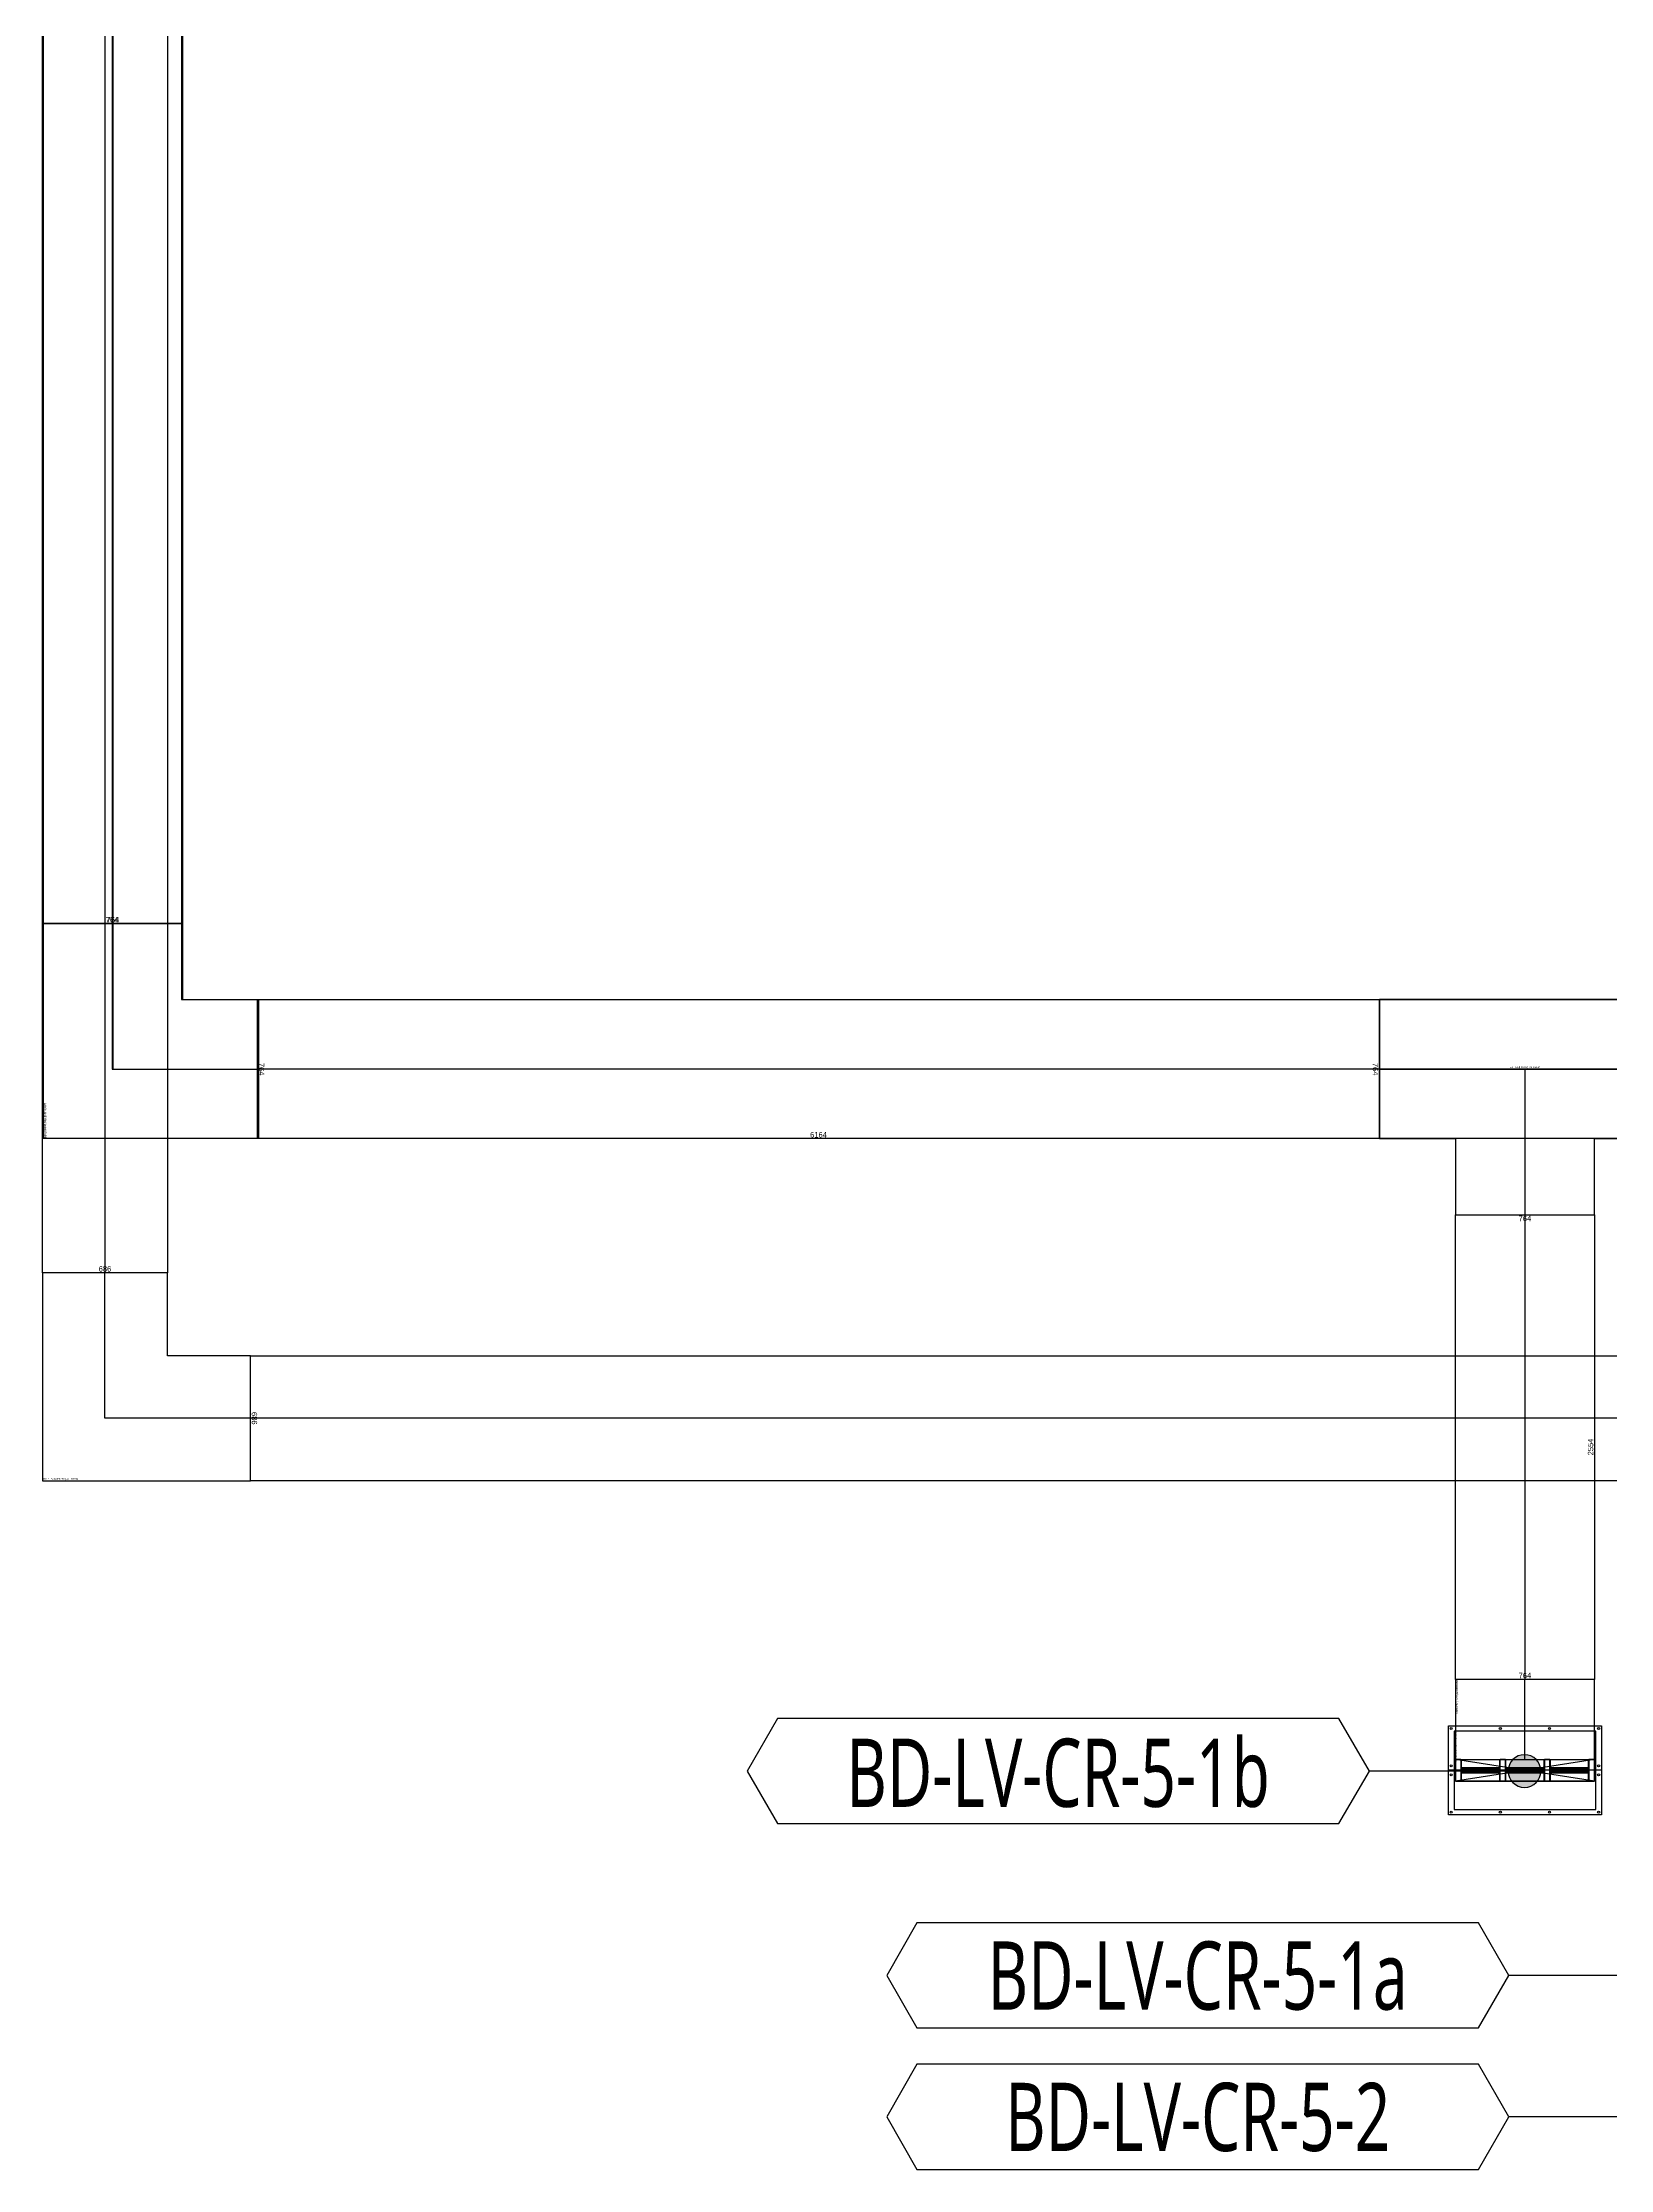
# Model space of a CAD drawing. Header units: millimetres. Extents: x 84228 to 374549, y -351975 to 847575.
# Drawn here: x 277830 to 286446, y 741656 to 753347 of the extents above; entities that cross this region are included whole.
import ezdxf
from ezdxf.enums import TextEntityAlignment as Align

# ---------------------------------------------------------------- set-up
doc = ezdxf.new("R2010")
doc.units = ezdxf.units.MM
doc.header["$LTSCALE"] = 150
doc.layers.get('Defpoints').update_dxf_attribs({"color": 150})
for name, color, linetype in [('-----27 Bus Duct_LV_380-220V_LOAD BANK', 7, 'Continuous'), ('-----27 Bus Duct_LV_380-220V_UT', 41, 'Continuous'), ('-----27 Bus Duct_LV_380-220V_UT B', 71, 'Continuous'), ('-----99 Cable Schedule', 2, 'Continuous')]:
    doc.layers.add(name, color=color, linetype=linetype)
doc.styles.add('DH', font='malgun.ttf')
doc.styles.add('ELEC', font='Dotum.ttf')
doc.styles.get("Standard").update_dxf_attribs({"font": 'Dotum.ttf'})
doc.dimstyles.new('전기통신참고용-치수', dxfattribs={"dimscale": 15, "dimtxt": 2, "dimasz": 0, "dimexe": 0, "dimexo": 0, "dimgap": 0.4, "dimtad": 4, "dimdec": 0, "dimzin": 0, "dimdsep": 46, "dimtxsty": 'Standard', "dimblk": 'NONE', "dimcen": 0, "dimse1": 1, "dimse2": 1, "dimsd1": 1, "dimsd2": 1, "dimclrd": 8, "dimclre": 8, "dimclrt": 8, "dimadec": 0, "dimazin": 0, "dimtfac": 1, "dimtdec": 0, "dimtix": 1, "dimtmove": 2, "dimatfit": 0, "dimldrblk": 'NONE', "dimfxl": 2, "dimtolj": 1, "dimtzin": 0, "dimarcsym": 0})

# ---------------------------------------------------------------- blocks, each defined once
blk = doc.blocks.new('*D462')
at = {"layer": 'Defpoints', "color": 0, "transparency": 16777216}
for p in [(0, 12395), (764, 12395), (764, 12395)]:
    blk.add_point(p, dxfattribs=at)
at = {"color": 0, "transparency": 16777216, "insert": (382, 12374), "char_height": 30, "attachment_point": 5}
blk.add_mtext('\\A1;{\\C0;764}', dxfattribs=at)
blk = doc.blocks.new('_None')
blk = doc.blocks.new('*D463')
at = {"layer": 'Defpoints', "color": 0, "transparency": 16777216}
for p in [(764, 12395), (764, 12395), (764, 1086)]:
    blk.add_point(p, dxfattribs=at)
at = {"color": 0, "transparency": 16777216, "insert": (743, 6740), "char_height": 30, "attachment_point": 5, "rotation": 90}
blk.add_mtext('\\A1;{\\C0;11309}', dxfattribs=at)
blk = doc.blocks.new('*D464')
at = {"layer": 'Defpoints', "color": 0, "transparency": 16777216}
for p in [(0, 1086), (764, 1086), (764, 1086)]:
    blk.add_point(p, dxfattribs=at)
at = {"color": 0, "transparency": 16777216, "insert": (382, 1107), "char_height": 30, "attachment_point": 5}
blk.add_mtext('\\A1;{\\C0;764}', dxfattribs=at)
blk = doc.blocks.new('*U15')
at = {"color": 0}
blk.add_lwpolyline([(-382, -382), (800, -382), (800, 382), (382, 382), (382, 800), (-382, 800)], close=True, dxfattribs=at)
at = {"color": 1}
blk.add_lwpolyline([(800, 0), (0, 0), (0, 800)], dxfattribs=at)
at = {"color": 0, "style": 'ELEC'}
blk.add_text('BD ELBOW(HORIZ)-AL 6300A', height=10, dxfattribs=at).set_placement((-377, -372), align=Align.MIDDLE_LEFT)
blk = doc.blocks.new('*D467')
at = {"layer": 'Defpoints', "color": 0, "transparency": 16777216}
for p in [(764, 30485), (764, 30485), (764, 1445)]:
    blk.add_point(p, dxfattribs=at)
at = {"color": 0, "transparency": 16777216, "insert": (743, 15965), "char_height": 30, "attachment_point": 5, "rotation": 90}
blk.add_mtext('\\A1;{\\C0;29040}', dxfattribs=at)
blk = doc.blocks.new('*D468')
at = {"layer": 'Defpoints', "color": 0, "transparency": 16777216}
for p in [(0, 1445), (764, 1445), (764, 1445)]:
    blk.add_point(p, dxfattribs=at)
at = {"color": 0, "transparency": 16777216, "insert": (382, 1466), "char_height": 30, "attachment_point": 5}
blk.add_mtext('\\A1;{\\C0;764}', dxfattribs=at)
blk = doc.blocks.new('*D107')
at = {"layer": 'Defpoints', "color": 0, "transparency": 16777216}
for p in [(0, 11670), (764, 11670), (764, 11670)]:
    blk.add_point(p, dxfattribs=at)
at = {"color": 0, "transparency": 16777216, "insert": (382, 11649), "char_height": 30, "attachment_point": 5}
blk.add_mtext('\\A1;{\\C0;764}', dxfattribs=at)
blk = doc.blocks.new('*D108')
at = {"layer": 'Defpoints', "color": 0, "transparency": 16777216}
for p in [(764, 11670), (764, 11670), (764, -3621)]:
    blk.add_point(p, dxfattribs=at)
at = {"color": 0, "transparency": 16777216, "insert": (743, 4024), "char_height": 30, "attachment_point": 5, "rotation": 90}
blk.add_mtext('\\A1;{\\C0;15291}', dxfattribs=at)
blk = doc.blocks.new('*D109')
at = {"layer": 'Defpoints', "color": 0, "transparency": 16777216}
for p in [(0, -3621), (764, -3621), (764, -3621)]:
    blk.add_point(p, dxfattribs=at)
at = {"color": 0, "transparency": 16777216, "insert": (382, -3600), "char_height": 30, "attachment_point": 5}
blk.add_mtext('\\A1;{\\C0;764}', dxfattribs=at)
blk = doc.blocks.new('*D662')
at = {"layer": 'Defpoints', "color": 0, "transparency": 16777216}
for p in [(0, 8964), (764, 8964), (764, 8964)]:
    blk.add_point(p, dxfattribs=at)
at = {"color": 0, "transparency": 16777216, "insert": (382, 8942), "char_height": 30, "attachment_point": 5}
blk.add_mtext('\\A1;{\\C0;764}', dxfattribs=at)
blk = doc.blocks.new('*D663')
at = {"layer": 'Defpoints', "color": 0, "transparency": 16777216}
for p in [(764, 8964), (764, 8964), (764, 2800)]:
    blk.add_point(p, dxfattribs=at)
at = {"color": 0, "transparency": 16777216, "insert": (743, 5882), "char_height": 30, "attachment_point": 5, "rotation": 90}
blk.add_mtext('\\A1;{\\C0;6164}', dxfattribs=at)
blk = doc.blocks.new('*D664')
at = {"layer": 'Defpoints', "color": 0, "transparency": 16777216}
for p in [(0, 2800), (764, 2800), (764, 2800)]:
    blk.add_point(p, dxfattribs=at)
at = {"color": 0, "transparency": 16777216, "insert": (382, 2821), "char_height": 30, "attachment_point": 5}
blk.add_mtext('\\A1;{\\C0;764}', dxfattribs=at)
blk = doc.blocks.new('*D598')
at = {"layer": 'Defpoints', "color": 0, "transparency": 16777216}
for p in [(0, 9793), (686, 9793), (686, 9793)]:
    blk.add_point(p, dxfattribs=at)
at = {"color": 0, "transparency": 16777216, "insert": (343, 9772), "char_height": 30, "attachment_point": 5}
blk.add_mtext('\\A1;{\\C0;686}', dxfattribs=at)
blk = doc.blocks.new('*D599')
at = {"layer": 'Defpoints', "color": 0, "transparency": 16777216}
for p in [(686, 9793), (686, 9793), (686, -6330)]:
    blk.add_point(p, dxfattribs=at)
at = {"color": 0, "transparency": 16777216, "insert": (665, 1731), "char_height": 30, "attachment_point": 5, "rotation": 90}
blk.add_mtext('\\A1;{\\C0;16123}', dxfattribs=at)
blk = doc.blocks.new('*D600')
at = {"layer": 'Defpoints', "color": 0, "transparency": 16777216}
for p in [(0, -6330), (686, -6330), (686, -6330)]:
    blk.add_point(p, dxfattribs=at)
at = {"color": 0, "transparency": 16777216, "insert": (343, -6309), "char_height": 30, "attachment_point": 5}
blk.add_mtext('\\A1;{\\C0;686}', dxfattribs=at)
blk = doc.blocks.new('*U74')
at = {"color": 0}
blk.add_lwpolyline([(-343, -343), (800, -343), (800, 343), (343, 343), (343, 800), (-343, 800)], close=True, dxfattribs=at)
at = {"color": 1}
blk.add_lwpolyline([(800, 0), (0, 0), (0, 800)], dxfattribs=at)
at = {"color": 0, "style": 'ELEC'}
blk.add_text('BD ELBOW(HORIZ)-AL 5000A', height=10, dxfattribs=at).set_placement((-338, -333), align=Align.MIDDLE_LEFT)
blk = doc.blocks.new('*D595')
at = {"layer": 'Defpoints', "color": 0, "transparency": 16777216}
for p in [(686, 9979), (686, 9979), (686, -24216)]:
    blk.add_point(p, dxfattribs=at)
at = {"color": 0, "transparency": 16777216, "insert": (665, -7118), "char_height": 30, "attachment_point": 5, "rotation": 90}
blk.add_mtext('\\A1;{\\C0;34196}', dxfattribs=at)
blk = doc.blocks.new('*D596')
at = {"layer": 'Defpoints', "color": 0, "transparency": 16777216}
for p in [(0, -24216), (686, -24216), (686, -24216)]:
    blk.add_point(p, dxfattribs=at)
at = {"color": 0, "transparency": 16777216, "insert": (343, -24195), "char_height": 30, "attachment_point": 5}
blk.add_mtext('\\A1;{\\C0;686}', dxfattribs=at)
blk = doc.blocks.new('*D646')
at = {"layer": 'Defpoints', "color": 0, "transparency": 16777216}
for p in [(0, 7699), (764, 7699), (764, 7699)]:
    blk.add_point(p, dxfattribs=at)
at = {"color": 0, "transparency": 16777216, "insert": (382, 7678), "char_height": 30, "attachment_point": 5}
blk.add_mtext('\\A1;{\\C0;764}', dxfattribs=at)
blk = doc.blocks.new('*D647')
at = {"layer": 'Defpoints', "color": 0, "transparency": 16777216}
for p in [(764, 7699), (764, 7699), (764, 5145)]:
    blk.add_point(p, dxfattribs=at)
at = {"color": 0, "transparency": 16777216, "insert": (743, 6422), "char_height": 30, "attachment_point": 5, "rotation": 90}
blk.add_mtext('\\A1;{\\C0;2554}', dxfattribs=at)
blk = doc.blocks.new('*D648')
at = {"layer": 'Defpoints', "color": 0, "transparency": 16777216}
for p in [(0, 5145), (764, 5145), (764, 5145)]:
    blk.add_point(p, dxfattribs=at)
at = {"color": 0, "transparency": 16777216, "insert": (382, 5166), "char_height": 30, "attachment_point": 5}
blk.add_mtext('\\A1;{\\C0;764}', dxfattribs=at)
blk = doc.blocks.new('*U5')
at = {"color": 1}
for p, q in [((60, 382), (-60, -382)), ((-60, 382), (60, -382))]:
    blk.add_line(p, q, dxfattribs=at)
at = {"color": 0}
blk.add_line((0, 420.5), (0, -420.5), dxfattribs=at)
for points in [[(245, -420.5), (-245, -420.5), (-245, 420.5), (245, 420.5)], [(-215, -389.5), (215, -389.5), (215, 389.5), (-215, 389.5)]]:
    blk.add_lwpolyline(points, close=True, dxfattribs=at)
at = {"color": 1}
blk.add_lwpolyline([(60, -382), (-60, -382), (-60, 382), (60, 382)], close=True, dxfattribs=at)
for points in [[(-60, 136, -0.41421356), (-58, 138), (-17.2, 138, 0.41421356), (-16.2, 139), (-16.2, 349, 0.41421356), (-17.2, 350), (-58, 350, -0.41421356), (-60, 352), (-60, 382, -0.41421356), (-59, 381), (-59, 352, 0.41421356), (-58, 351), (58, 351, 0.41421356), (59, 352), (59, 381, -0.41421356), (60, 382), (60, 352, -0.41421356), (58, 350), (17.2, 350, 0.41421356), (16.2, 349), (16.2, 139, 0.41421356), (17.2, 138), (58, 138, -0.41421356), (60, 136), (60, 124, -0.41421356), (59, 125), (59, 136, 0.41421356), (58, 137), (-58, 137, 0.41421356), (-59, 136), (-59, 125, -0.41421356), (-60, 124), (-60, 124), (-60, 124), (-60, 124)], [(-15.2, 139), (-15.2, 349, -0.41421356), (-14.2, 350), (14.2, 350, -0.41421356), (15.2, 349), (15.2, 139, -0.41421356), (14.2, 138), (-14.2, 138, -0.41421356)], [(-14.2, 140), (-14.2, 348, -0.41421356), (-13.2, 349), (-8.85, 349, -0.41421356), (-7.85, 348), (-7.85, 140, -0.41421356), (-8.85, 139), (-13.2, 139, -0.41421356)], [(-6.85, 140), (-6.85, 348, -0.41421356), (-5.85, 349), (-1.5, 349, -0.41421356), (-0.5, 348), (-0.5, 140, -0.41421356), (-1.5, 139), (-5.85, 139, -0.41421356)], [(0.5, 140), (0.5, 348, -0.41421356), (1.5, 349), (5.85, 349, -0.41421356), (6.85, 348), (6.85, 140, -0.41421356), (5.85, 139), (1.5, 139, -0.41421356)], [(7.85, 140), (7.85, 348, -0.41421356), (8.85, 349), (13.2, 349, -0.41421356), (14.2, 348), (14.2, 140, -0.41421356), (13.2, 139), (8.85, 139, -0.41421356)], [(-60, -108, -0.41421356), (-58, -106), (-17.2, -106, 0.41421356), (-16.2, -105), (-16.2, 105, 0.41421356), (-17.2, 106), (-58, 106, -0.41421356), (-60, 108), (-60, 122, -0.41421356), (-59, 121), (-59, 108, 0.41421356), (-58, 107), (58, 107, 0.41421356), (59, 108), (59, 121, -0.41421356), (60, 122), (60, 108, -0.41421356), (58, 106), (17.2, 106, 0.41421356), (16.2, 105), (16.2, -105, 0.41421356), (17.2, -106), (58, -106, -0.41421356), (60, -108), (60, -121, -0.41421356), (59, -120), (59, -108, 0.41421356), (58, -107), (-58, -107, 0.41421356), (-59, -108), (-59, -120, -0.41421356), (-60, -121), (-60, -121), (-60, -121), (-60, -121)], [(-15.2, -105), (-15.2, 105, -0.41421356), (-14.2, 106), (14.2, 106, -0.41421356), (15.2, 105), (15.2, -105, -0.41421356), (14.2, -106), (-14.2, -106, -0.41421356)], [(-14.2, -104), (-14.2, 104, -0.41421356), (-13.2, 105), (-8.85, 105, -0.41421356), (-7.85, 104), (-7.85, -104, -0.41421356), (-8.85, -105), (-13.2, -105, -0.41421356)], [(-6.85, -104), (-6.85, 104, -0.41421356), (-5.85, 105), (-1.5, 105, -0.41421356), (-0.5, 104), (-0.5, -104, -0.41421356), (-1.5, -105), (-5.85, -105, -0.41421356)], [(0.5, -104), (0.5, 104, -0.41421356), (1.5, 105), (5.85, 105, -0.41421356), (6.85, 104), (6.85, -104, -0.41421356), (5.85, -105), (1.5, -105, -0.41421356)], [(7.85, -104), (7.85, 104, -0.41421356), (8.85, 105), (13.2, 105, -0.41421356), (14.2, 104), (14.2, -104, -0.41421356), (13.2, -105), (8.85, -105, -0.41421356)], [(-60, -352, -0.41421356), (-58, -350), (-17.2, -350, 0.41421356), (-16.2, -349), (-16.2, -139, 0.41421356), (-17.2, -138), (-58, -138, -0.41421356), (-60, -136), (-60, -123, -0.41421356), (-59, -124), (-59, -136, 0.41421356), (-58, -137), (58, -137, 0.41421356), (59, -136), (59, -124, -0.41421356), (60, -123), (60, -136, -0.41421356), (58, -138), (17.2, -138, 0.41421356), (16.2, -139), (16.2, -349, 0.41421356), (17.2, -350), (58, -350, -0.41421356), (60, -352), (60, -382, -0.41421356), (59, -381), (59, -352, 0.41421356), (58, -351), (-58, -351, 0.41421356), (-59, -352), (-59, -381, -0.41421356), (-60, -382), (-60, -382), (-60, -382), (-60, -382)], [(-15.2, -349), (-15.2, -139, -0.41421356), (-14.2, -138), (14.2, -138, -0.41421356), (15.2, -139), (15.2, -349, -0.41421356), (14.2, -350), (-14.2, -350, -0.41421356)], [(-14.2, -348), (-14.2, -140, -0.41421356), (-13.2, -139), (-8.85, -139, -0.41421356), (-7.85, -140), (-7.85, -348, -0.41421356), (-8.85, -349), (-13.2, -349, -0.41421356)], [(-6.85, -348), (-6.85, -140, -0.41421356), (-5.85, -139), (-1.5, -139, -0.41421356), (-0.5, -140), (-0.5, -348, -0.41421356), (-1.5, -349), (-5.85, -349, -0.41421356)], [(0.5, -348), (0.5, -140, -0.41421356), (1.5, -139), (5.85, -139, -0.41421356), (6.85, -140), (6.85, -348, -0.41421356), (5.85, -349), (1.5, -349, -0.41421356)], [(7.85, -348), (7.85, -140, -0.41421356), (8.85, -139), (13.2, -139, -0.41421356), (14.2, -140), (14.2, -348, -0.41421356), (13.2, -349), (8.85, -349, -0.41421356)]]:
    blk.add_lwpolyline(points, format="xyb", close=True, dxfattribs=at)
at = {"color": 0}
for centre in [(-230, 405), (-25, 405), (25, 405), (230, 405), (-230, 135), (230, 135), (-230, -135), (230, -135), (-230, -405), (-25, -405), (25, -405), (230, -405)]:
    blk.add_circle(centre, 6, dxfattribs=at)
at = {"color": 0, "style": 'ELEC'}
blk.add_text('BD Flanged End-AL 6300A', height=10, dxfattribs=at).set_placement((-210, -379.5), align=Align.MIDDLE_LEFT)
blk = doc.blocks.new('*U7')
at = {"color": 1}
for p, q in [((340, 382), (220, -382)), ((220, 382), (340, -382))]:
    blk.add_line(p, q, dxfattribs=at)
at = {"color": 0}
blk.add_lwpolyline([(-220, -382), (220, -382), (220, 382), (-220, 382)], close=True, dxfattribs=at)
blk.add_lwpolyline([(220, -382), (340, -382), (340, 382), (220, 382)], dxfattribs=at)
at = {"color": 1}
for points in [[(220, 136, -0.41421356), (222, 138), (262.8, 138, 0.41421356), (263.8, 139), (263.8, 349, 0.41421356), (262.8, 350), (222, 350, -0.41421356), (220, 352), (220, 382, -0.41421356), (221, 381), (221, 352, 0.41421356), (222, 351), (338, 351, 0.41421356), (339, 352), (339, 381, -0.41421356), (340, 382), (340, 352, -0.41421356), (338, 350), (297.2, 350, 0.41421356), (296.2, 349), (296.2, 139, 0.41421356), (297.2, 138), (338, 138, -0.41421356), (340, 136), (340, 124, -0.41421356), (339, 125), (339, 136, 0.41421356), (338, 137), (222, 137, 0.41421356), (221, 136), (221, 125, -0.41421356), (220, 124), (220, 124), (220, 124), (220, 124)], [(264.8, 139), (264.8, 349, -0.41421356), (265.8, 350), (294.2, 350, -0.41421356), (295.2, 349), (295.2, 139, -0.41421356), (294.2, 138), (265.8, 138, -0.41421356)], [(265.8, 140), (265.8, 348, -0.41421356), (266.8, 349), (271.15, 349, -0.41421356), (272.15, 348), (272.15, 140, -0.41421356), (271.15, 139), (266.8, 139, -0.41421356)], [(273.15, 140), (273.15, 348, -0.41421356), (274.15, 349), (278.5, 349, -0.41421356), (279.5, 348), (279.5, 140, -0.41421356), (278.5, 139), (274.15, 139, -0.41421356)], [(280.5, 140), (280.5, 348, -0.41421356), (281.5, 349), (285.85, 349, -0.41421356), (286.85, 348), (286.85, 140, -0.41421356), (285.85, 139), (281.5, 139, -0.41421356)], [(287.85, 140), (287.85, 348, -0.41421356), (288.85, 349), (293.2, 349, -0.41421356), (294.2, 348), (294.2, 140, -0.41421356), (293.2, 139), (288.85, 139, -0.41421356)], [(220, -108, -0.41421356), (222, -106), (262.8, -106, 0.41421356), (263.8, -105), (263.8, 105, 0.41421356), (262.8, 106), (222, 106, -0.41421356), (220, 108), (220, 122, -0.41421356), (221, 121), (221, 108, 0.41421356), (222, 107), (338, 107, 0.41421356), (339, 108), (339, 121, -0.41421356), (340, 122), (340, 108, -0.41421356), (338, 106), (297.2, 106, 0.41421356), (296.2, 105), (296.2, -105, 0.41421356), (297.2, -106), (338, -106, -0.41421356), (340, -108), (340, -121, -0.41421356), (339, -120), (339, -108, 0.41421356), (338, -107), (222, -107, 0.41421356), (221, -108), (221, -120, -0.41421356), (220, -121), (220, -121), (220, -121), (220, -121)], [(264.8, -105), (264.8, 105, -0.41421356), (265.8, 106), (294.2, 106, -0.41421356), (295.2, 105), (295.2, -105, -0.41421356), (294.2, -106), (265.8, -106, -0.41421356)], [(265.8, -104), (265.8, 104, -0.41421356), (266.8, 105), (271.15, 105, -0.41421356), (272.15, 104), (272.15, -104, -0.41421356), (271.15, -105), (266.8, -105, -0.41421356)], [(273.15, -104), (273.15, 104, -0.41421356), (274.15, 105), (278.5, 105, -0.41421356), (279.5, 104), (279.5, -104, -0.41421356), (278.5, -105), (274.15, -105, -0.41421356)], [(280.5, -104), (280.5, 104, -0.41421356), (281.5, 105), (285.85, 105, -0.41421356), (286.85, 104), (286.85, -104, -0.41421356), (285.85, -105), (281.5, -105, -0.41421356)], [(287.85, -104), (287.85, 104, -0.41421356), (288.85, 105), (293.2, 105, -0.41421356), (294.2, 104), (294.2, -104, -0.41421356), (293.2, -105), (288.85, -105, -0.41421356)], [(220, -352, -0.41421356), (222, -350), (262.8, -350, 0.41421356), (263.8, -349), (263.8, -139, 0.41421356), (262.8, -138), (222, -138, -0.41421356), (220, -136), (220, -123, -0.41421356), (221, -124), (221, -136, 0.41421356), (222, -137), (338, -137, 0.41421356), (339, -136), (339, -124, -0.41421356), (340, -123), (340, -136, -0.41421356), (338, -138), (297.2, -138, 0.41421356), (296.2, -139), (296.2, -349, 0.41421356), (297.2, -350), (338, -350, -0.41421356), (340, -352), (340, -382, -0.41421356), (339, -381), (339, -352, 0.41421356), (338, -351), (222, -351, 0.41421356), (221, -352), (221, -381, -0.41421356), (220, -382), (220, -382), (220, -382), (220, -382)], [(264.8, -349), (264.8, -139, -0.41421356), (265.8, -138), (294.2, -138, -0.41421356), (295.2, -139), (295.2, -349, -0.41421356), (294.2, -350), (265.8, -350, -0.41421356)], [(265.8, -348), (265.8, -140, -0.41421356), (266.8, -139), (271.15, -139, -0.41421356), (272.15, -140), (272.15, -348, -0.41421356), (271.15, -349), (266.8, -349, -0.41421356)], [(273.15, -348), (273.15, -140, -0.41421356), (274.15, -139), (278.5, -139, -0.41421356), (279.5, -140), (279.5, -348, -0.41421356), (278.5, -349), (274.15, -349, -0.41421356)], [(280.5, -348), (280.5, -140, -0.41421356), (281.5, -139), (285.85, -139, -0.41421356), (286.85, -140), (286.85, -348, -0.41421356), (285.85, -349), (281.5, -349, -0.41421356)], [(287.85, -348), (287.85, -140, -0.41421356), (288.85, -139), (293.2, -139, -0.41421356), (294.2, -140), (294.2, -348, -0.41421356), (293.2, -349), (288.85, -349, -0.41421356)]]:
    blk.add_lwpolyline(points, format="xyb", close=True, dxfattribs=at)
blk.add_lwpolyline([(220, 0), (-220, 0)], dxfattribs=at)
at = {"color": 0, "style": 'ELEC'}
blk.add_text('BD ELBOW(VERT)-AL 6300A', height=10, dxfattribs=at).set_placement((-215, -372), align=Align.MIDDLE_LEFT)
blk = doc.blocks.new('A$C9a0ab699')
h = blk.add_hatch(color=0)
edge = h.paths.add_edge_path()
edge.add_arc((0, 0), 64, 720, 1080, ccw=False)
at = {"color": 0}
blk.add_circle((0, 0), 64, dxfattribs=at)
blk = doc.blocks.new('*U21')
at = {"color": 0}
blk.add_lwpolyline([(-800, -382), (-382, -382), (-382, -800), (382, -800), (382, -382), (800, -382), (800, 382), (-800, 382)], close=True, dxfattribs=at)
at = {"color": 1}
for points in [[(-800, 0), (800, 0)], [(0, 0), (0, -800)]]:
    blk.add_lwpolyline(points, dxfattribs=at)
at = {"color": 0, "style": 'ELEC'}
blk.add_text('BD TEE(HORIZ)-AL 6300A', height=10, dxfattribs=at).set_placement((0, 10), align=Align.MIDDLE)
blk = doc.blocks.new('*U461')
at = {"color": 1}
blk.add_line((382, 12394.8), (382, 1085.5), dxfattribs=at)
at = {"color": 0}
blk.add_lwpolyline([(764, 1085.5), (0, 1085.5), (0, 12394.8), (764, 12394.8)], close=True, dxfattribs=at)
for base, p1, p2, override, picture, middle in [((764, 12394.8), (0, 12394.8), (764, 12394.8), {"dimtxsty": 'Standard', "dimclrd": 0, "dimclre": 0, "dimclrt": 0}, '*D462', (382, 12373.8)), ((764, 1085.5), (0, 1085.5), (764, 1085.5), {"dimtad": 1, "dimtxsty": 'Standard', "dimclrd": 0, "dimclre": 0, "dimclrt": 0}, '*D464', (382, 1106.5))]:
    dim = blk.add_linear_dim(base=base, p1=p1, p2=p2, text='{\\C0;<>}', dimstyle='전기통신참고용-치수', override=override, dxfattribs=at)
    dim.commit()
    dim.dimension.update_dxf_attribs({"geometry": picture, "text_midpoint": middle})
dim = blk.add_linear_dim(base=(764, 12394.8), p1=(764, 1085.5), p2=(764, 12394.8), angle=90, text='{\\C0;<>}', dimstyle='전기통신참고용-치수', override={"dimtad": 1, "dimtxsty": 'Standard', "dimclrd": 0, "dimclre": 0, "dimclrt": 0}, dxfattribs=at)
dim.commit()
dim.dimension.update_dxf_attribs({"geometry": '*D463', "text_midpoint": (743, 6740.2)})
blk = doc.blocks.new('*U465')
at = {"color": 1}
blk.add_line((382, 30484.9), (382, 1445.4), dxfattribs=at)
at = {"color": 0}
blk.add_lwpolyline([(764, 1445.4), (0, 1445.4), (0, 30484.9), (764, 30484.9)], close=True, dxfattribs=at)
dim = blk.add_linear_dim(base=(764, 30484.9294), p1=(764, 1445.4291), p2=(764, 30484.9294), angle=90, text='{\\C0;<>}', dimstyle='전기통신참고용-치수', override={"dimtad": 1, "dimtxsty": 'Standard', "dimclrd": 0, "dimclre": 0, "dimclrt": 0}, dxfattribs=at)
dim.commit()
dim.dimension.update_dxf_attribs({"geometry": '*D467', "text_midpoint": (742.9796, 15965.1792)})
dim = blk.add_linear_dim(base=(764, 1445.4), p1=(0, 1445.4), p2=(764, 1445.4), text='{\\C0;<>}', dimstyle='전기통신참고용-치수', override={"dimtad": 1, "dimtxsty": 'Standard', "dimclrd": 0, "dimclre": 0, "dimclrt": 0}, dxfattribs=at)
dim.commit()
dim.dimension.update_dxf_attribs({"geometry": '*D468', "text_midpoint": (382, 1466.4)})
blk = doc.blocks.new('*U106')
at = {"color": 1}
blk.add_line((382, 11670), (382, -3621.3), dxfattribs=at)
at = {"color": 0}
blk.add_lwpolyline([(764, -3621.3), (0, -3621.3), (0, 11670), (764, 11670)], close=True, dxfattribs=at)
for base, p1, p2, override, picture, middle in [((764, 11670), (0, 11670), (764, 11670), {"dimtxsty": 'Standard', "dimclrd": 0, "dimclre": 0, "dimclrt": 0}, '*D107', (382, 11649)), ((764, -3621.3), (0, -3621.3), (764, -3621.3), {"dimtad": 1, "dimtxsty": 'Standard', "dimclrd": 0, "dimclre": 0, "dimclrt": 0}, '*D109', (382, -3600.3))]:
    dim = blk.add_linear_dim(base=base, p1=p1, p2=p2, text='{\\C0;<>}', dimstyle='전기통신참고용-치수', override=override, dxfattribs=at)
    dim.commit()
    dim.dimension.update_dxf_attribs({"geometry": picture, "text_midpoint": middle})
dim = blk.add_linear_dim(base=(764, 11670), p1=(764, -3621.3), p2=(764, 11670), angle=90, text='{\\C0;<>}', dimstyle='전기통신참고용-치수', override={"dimtad": 1, "dimtxsty": 'Standard', "dimclrd": 0, "dimclre": 0, "dimclrt": 0}, dxfattribs=at)
dim.commit()
dim.dimension.update_dxf_attribs({"geometry": '*D108', "text_midpoint": (743, 4024.3)})
blk = doc.blocks.new('*U661')
at = {"color": 1}
blk.add_line((382, 8963.5), (382, 2800), dxfattribs=at)
at = {"color": 0}
blk.add_lwpolyline([(764, 2800), (0, 2800), (0, 8963.5), (764, 8963.5)], close=True, dxfattribs=at)
for base, p1, p2, override, picture, middle in [((764, 8963.5), (0, 8963.5), (764, 8963.5), {"dimtxsty": 'Standard', "dimclrd": 0, "dimclre": 0, "dimclrt": 0}, '*D662', (382, 8942.5)), ((764, 2800), (0, 2800), (764, 2800), {"dimtad": 1, "dimtxsty": 'Standard', "dimclrd": 0, "dimclre": 0, "dimclrt": 0}, '*D664', (382, 2821))]:
    dim = blk.add_linear_dim(base=base, p1=p1, p2=p2, text='{\\C0;<>}', dimstyle='전기통신참고용-치수', override=override, dxfattribs=at)
    dim.commit()
    dim.dimension.update_dxf_attribs({"geometry": picture, "text_midpoint": middle})
dim = blk.add_linear_dim(base=(764, 8963.5003), p1=(764, 2800), p2=(764, 8963.5003), angle=90, text='{\\C0;<>}', dimstyle='전기통신참고용-치수', override={"dimtad": 1, "dimtxsty": 'Standard', "dimclrd": 0, "dimclre": 0, "dimclrt": 0}, dxfattribs=at)
dim.commit()
dim.dimension.update_dxf_attribs({"geometry": '*D663', "text_midpoint": (742.9796, 5881.7501)})
blk = doc.blocks.new('*U597')
at = {"color": 1}
blk.add_line((343, 9793), (343, -6330), dxfattribs=at)
at = {"color": 0}
blk.add_lwpolyline([(686, -6330), (0, -6330), (0, 9793), (686, 9793)], close=True, dxfattribs=at)
for base, p1, p2, override, picture, middle in [((686, 9793), (0, 9793), (686, 9793), {"dimtxsty": 'Standard', "dimclrd": 0, "dimclre": 0, "dimclrt": 0}, '*D598', (343, 9772)), ((686, -6330), (0, -6330), (686, -6330), {"dimtad": 1, "dimtxsty": 'Standard', "dimclrd": 0, "dimclre": 0, "dimclrt": 0}, '*D600', (343, -6309))]:
    dim = blk.add_linear_dim(base=base, p1=p1, p2=p2, text='{\\C0;<>}', dimstyle='전기통신참고용-치수', override=override, dxfattribs=at)
    dim.commit()
    dim.dimension.update_dxf_attribs({"geometry": picture, "text_midpoint": middle})
dim = blk.add_linear_dim(base=(686, 9793), p1=(686, -6330), p2=(686, 9793), angle=90, text='{\\C0;<>}', dimstyle='전기통신참고용-치수', override={"dimtad": 1, "dimtxsty": 'Standard', "dimclrd": 0, "dimclre": 0, "dimclrt": 0}, dxfattribs=at)
dim.commit()
dim.dimension.update_dxf_attribs({"geometry": '*D599', "text_midpoint": (665, 1731.5)})
blk = doc.blocks.new('*U593')
at = {"color": 1}
blk.add_line((343, 9979.5), (343, -24216), dxfattribs=at)
at = {"color": 0}
blk.add_lwpolyline([(686, -24216), (0, -24216), (0, 9979.5), (686, 9979.5)], close=True, dxfattribs=at)
dim = blk.add_linear_dim(base=(686, 9979.4989), p1=(686, -24216.0013), p2=(686, 9979.4989), angle=90, text='{\\C0;<>}', dimstyle='전기통신참고용-치수', override={"dimtad": 1, "dimtxsty": 'Standard', "dimclrd": 0, "dimclre": 0, "dimclrt": 0}, dxfattribs=at)
dim.commit()
dim.dimension.update_dxf_attribs({"geometry": '*D595', "text_midpoint": (664.9796, -7118.2512)})
dim = blk.add_linear_dim(base=(686, -24216), p1=(0, -24216), p2=(686, -24216), text='{\\C0;<>}', dimstyle='전기통신참고용-치수', override={"dimtad": 1, "dimtxsty": 'Standard', "dimclrd": 0, "dimclre": 0, "dimclrt": 0}, dxfattribs=at)
dim.commit()
dim.dimension.update_dxf_attribs({"geometry": '*D596', "text_midpoint": (343, -24195)})
blk = doc.blocks.new('*U645')
at = {"color": 1}
blk.add_line((382, 7698.7), (382, 5145), dxfattribs=at)
at = {"color": 0}
blk.add_lwpolyline([(764, 5145), (0, 5145), (0, 7698.7), (764, 7698.7)], close=True, dxfattribs=at)
for base, p1, p2, override, picture, middle in [((764, 7698.7), (0, 7698.7), (764, 7698.7), {"dimtxsty": 'Standard', "dimclrd": 0, "dimclre": 0, "dimclrt": 0}, '*D646', (382, 7677.7)), ((764, 5145), (0, 5145), (764, 5145), {"dimtad": 1, "dimtxsty": 'Standard', "dimclrd": 0, "dimclre": 0, "dimclrt": 0}, '*D648', (382, 5166))]:
    dim = blk.add_linear_dim(base=base, p1=p1, p2=p2, text='{\\C0;<>}', dimstyle='전기통신참고용-치수', override=override, dxfattribs=at)
    dim.commit()
    dim.dimension.update_dxf_attribs({"geometry": picture, "text_midpoint": middle})
dim = blk.add_linear_dim(base=(764, 7698.7), p1=(764, 5145), p2=(764, 7698.7), angle=90, text='{\\C0;<>}', dimstyle='전기통신참고용-치수', override={"dimtad": 1, "dimtxsty": 'Standard', "dimclrd": 0, "dimclre": 0, "dimclrt": 0}, dxfattribs=at)
dim.commit()
dim.dimension.update_dxf_attribs({"geometry": '*D647', "text_midpoint": (743, 6421.8)})

msp = doc.modelspace()

# ---------------------------------------------------------------- linework, layer by layer
at = {"layer": '-----99 Cable Schedule', "color": 1, "elevation": 0}
for points in [[(281869, 744135), (281702, 743846), (281869, 743558), (284954, 743558), (285121, 743846), (284954, 744135)], [(282635, 743011), (282469, 742722), (282635, 742434), (285721, 742434), (285887, 742722), (285721, 743011)], [(282635, 742234), (282469, 741945), (282635, 741656), (285721, 741656), (285887, 741945), (285721, 742234)]]:
    msp.add_lwpolyline(points, close=True, dxfattribs=at)
for points in [[(285974, 743846), (285121, 743846)], [(287332, 743853), (287332, 741945), (285887, 741945)], [(286741, 743850), (286741, 742722), (285887, 742722)]]:
    msp.add_lwpolyline(points, dxfattribs=at)

# ---------------------------------------------------------------- block references
at = {"layer": '-----27 Bus Duct_LV_380-220V_LOAD BANK'}
msp.add_blockref('*U461', (277835, 747418), dxfattribs=at)
at = {"layer": '-----27 Bus Duct_LV_380-220V_LOAD BANK', "xscale": -1, "rotation": 270}
msp.add_blockref('*U15', (278217, 747704), dxfattribs=at)
at = {"layer": '-----27 Bus Duct_LV_380-220V_LOAD BANK', "rotation": 270}
msp.add_blockref('*U465', (277567, 748086), dxfattribs=at)
at = {"layer": '-----27 Bus Duct_LV_380-220V_UT'}
for name, p in [('*U106', (277830, 752125)), ('*U21', (285976, 747704)), ('*U645', (285594, 739205))]:
    msp.add_blockref(name, p, dxfattribs=at)
at = {"layer": '-----27 Bus Duct_LV_380-220V_UT', "xscale": -1, "rotation": 270}
msp.add_blockref('*U15', (278212, 747704), dxfattribs=at)
at = {"layer": '-----27 Bus Duct_LV_380-220V_UT', "rotation": 270}
for name, p in [('*U661', (276212, 748086)), ('*U7', (285976, 744130)), ('*U5', (285976, 743850))]:
    msp.add_blockref(name, p, dxfattribs=at)
at = {"layer": '-----27 Bus Duct_LV_380-220V_UT B'}
for name, p in [('*U597', (277830, 752915)), ('*U74', (278173, 745785))]:
    msp.add_blockref(name, p, dxfattribs=at)
at = {"layer": '-----27 Bus Duct_LV_380-220V_UT B', "rotation": 270}
msp.add_blockref('*U593', (303189, 746128), dxfattribs=at)
at = {"layer": '-----99 Cable Schedule', "color": 1, "xscale": -1.40625, "yscale": 1.40625, "zscale": 1.40625, "rotation": 90}
msp.add_blockref('A$C9a0ab699', (285974, 743846), dxfattribs=at)

# ---------------------------------------------------------------- texts
at = {"layer": '-----99 Cable Schedule', "color": 2, "style": 'DH', "width": 0.7}
for s, p in [('BD-LV-CR-5-1b', (283411, 743846, 0)), ('BD-LV-CR-5-1a', (284178, 742722, 0)), ('BD-LV-CR-5-2', (284178, 741945, 0))]:
    msp.add_text(s, height=375, dxfattribs=at).set_placement(p, align=Align.MIDDLE)

doc.saveas('drawing.dxf')
